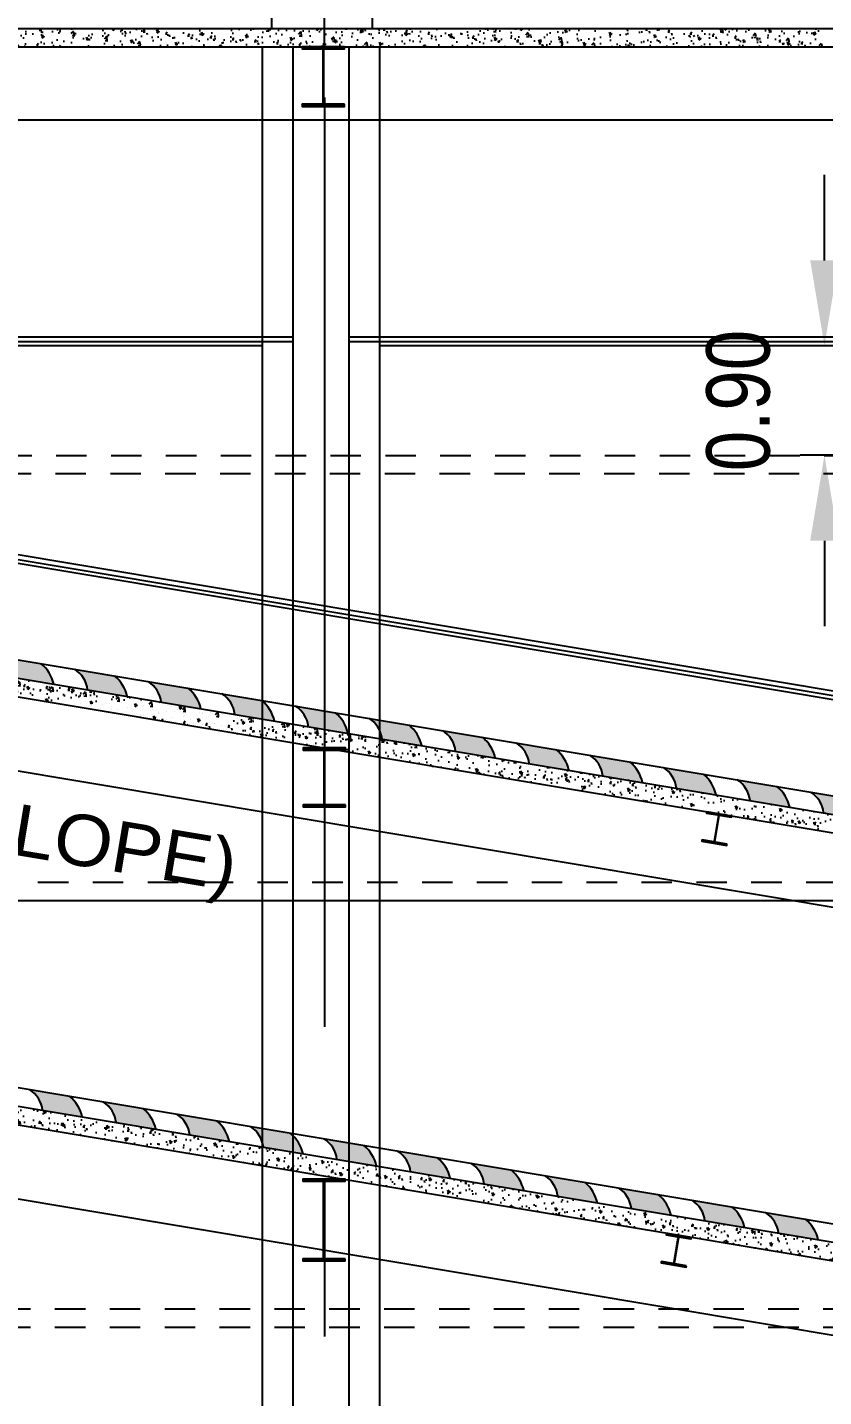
# Model space of a CAD drawing. Header units: millimetres. Extents: x 2148 to 2681, y 758 to 986.
# Drawn here: x 2243.75 to 2247.01, y 854.05 to 859.66 of the extents above; entities that cross this region are included whole.
import ezdxf

# ---------------------------------------------------------------- set-up
doc = ezdxf.new("R2010")
doc.units = ezdxf.units.MM
doc.linetypes.add('CENTER2', pattern=[28.575, 19.05, -3.175, 3.175, -3.175])
doc.linetypes.add('HIDDEN2', pattern=[0.1875, 0.125, -0.0625])
for name, color, linetype in [('0.4', 121, 'Continuous'), ('D', 1, 'Continuous'), ('DR', 7, 'Continuous'), ('hacht', 8, 'Continuous'), ('HATCH', 8, 'Continuous'), ('S_GRID LINES', 252, 'Continuous')]:
    doc.layers.add(name, color=color, linetype=linetype)
doc.styles.add('ARIALNW', font='ARIALN.TTF')
doc.styles.add('MMTX$0$ESMX$0$X-OPTA1D', font='x-opta1d')
doc.dimstyles.new('DIM 200', dxfattribs={"dimtxt": 0.36, "dimasz": 0.35, "dimexe": 0.1, "dimexo": 0, "dimgap": 0.08, "dimtad": 1, "dimlfac": 2, "dimrnd": 0.005, "dimzin": 1, "dimdsep": 46, "dimtxsty": 'ARIALNW', "dimcen": 0.09, "dimclrd": 6, "dimclre": 6, "dimclrt": 13, "dimadec": 0, "dimazin": 0, "dimtfac": 1, "dimtofl": 0, "dimtmove": 2, "dimatfit": 3, "dimfxl": 1, "dimtolj": 1, "dimtzin": 0, "dimarcsym": 0})
pattern_1 = [(50, (330.499465, -680.852695), (0.0910923345, -0.0079695428), [0.009525, -0.104775]), (355, (330.499465, -680.852695), (-0.017621413, 0.0955283214), [0.00762, -0.08382]), (100.451, (330.50706, -680.85336), (0.0734712508, 0.087558344), [0.008095, -0.089045]), (46.1842, (330.49946, -680.8273), (0.1355395204, -0.021021164), [0.0142875, -0.1571625]), (96.6356, (330.51076, -680.82905), (0.118702117, 0.123712778), [0.0121425, -0.1335675]), (351.184, (330.49946, -680.8273), (0.118702303, 0.123712559), [0.01143, -0.12573]), (21, (330.512165, -680.833645), (0.07580744, -0.0511327593), [0.009525, -0.104775]), (326, (330.512165, -680.833645), (0.030901014, 0.092093983), [0.00762, -0.08382]), (71.4514, (330.51848, -680.83791), (0.1067082454, 0.040961429), [0.008095, -0.089045]), (37.5, (330.499465, -680.852695), (0.00154430163, 0.04227751944), [0, -0.082804, 0, -0.08509, 0, -0.0841375]), (7.5, (330.499465, -680.852695), (0.03340983126, 0.0500902874), [0, -0.048514, 0, -0.080899, 0, -0.0320675]), (327.5, (330.471144, -680.852695), (0.0677952976, -0.002864372), [0, -0.03175, 0, -0.09906, 0, -0.131445]), (317.5, (330.458444, -680.852695), (0.0740645907, 0.0127132455), [0, -0.041275, 0, -0.065786, 0, -0.093345])]

# ---------------------------------------------------------------- blocks, each defined once
blk = doc.blocks.new('*D2268')
at = {"color": 6, "lineweight": -2, "transparency": 16777216}
for p, q in [((2239.7184, 859.5821), (2239.7184, 863.4341)), ((2244.9674, 859.5821), (2244.9674, 863.4341)), ((2240.0684, 863.3341), (2244.6174, 863.3341))]:
    blk.add_line(p, q, dxfattribs=at)
at = {"color": 6, "transparency": 16777216}
for points in [[(2240.0684, 863.3924), (2240.0684, 863.2758), (2239.7184, 863.3341)], [(2244.6174, 863.3924), (2244.6174, 863.2758), (2244.9674, 863.3341)]]:
    blk.add_solid(points, dxfattribs=at)
at = {"layer": 'Defpoints', "color": 0, "transparency": 16777216}
for p in [(2244.9674, 863.3341), (2239.7184, 859.5821, 0), (2244.9674, 859.5821, 0)]:
    blk.add_point(p, dxfattribs=at)
at = {"color": 13, "transparency": 16777216, "insert": (2242.3429, 863.5979), "char_height": 0.36, "attachment_point": 5, "style": 'ARIALNW'}
blk.add_mtext('\\A1;10.50', dxfattribs=at)
blk = doc.blocks.new('*D2263')
at = {"color": 6, "lineweight": -2, "transparency": 16777216}
for p, q in [((2244.9674, 859.7283), (2244.9674, 863.4341)), ((2249.464, 859.5821), (2249.464, 863.4341)), ((2245.3174, 863.3341), (2249.114, 863.3341))]:
    blk.add_line(p, q, dxfattribs=at)
at = {"color": 6, "transparency": 16777216}
for points in [[(2245.3174, 863.3924), (2245.3174, 863.2758), (2244.9674, 863.3341)], [(2249.114, 863.3924), (2249.114, 863.2758), (2249.464, 863.3341)]]:
    blk.add_solid(points, dxfattribs=at)
at = {"layer": 'Defpoints', "color": 0, "transparency": 16777216}
for p in [(2249.464, 863.3341), (2244.9674, 859.7283), (2249.464, 859.5821, 0)]:
    blk.add_point(p, dxfattribs=at)
at = {"color": 13, "transparency": 16777216, "insert": (2247.2157, 863.5979), "char_height": 0.36, "attachment_point": 5, "style": 'ARIALNW'}
blk.add_mtext('\\A1;9.00', dxfattribs=at)
blk = doc.blocks.new('*D2271')
at = {"layer": 'D', "color": 6, "lineweight": -2, "transparency": 16777216}
for p, q in [((2247.0181, 858.7065), (2247.0181, 859.0565)), ((2247.3139, 858.3565), (2246.9181, 858.3565)), ((2247.3139, 857.9071), (2246.9181, 857.9071)), ((2247.0181, 857.5571), (2247.0181, 857.2071))]:
    blk.add_line(p, q, dxfattribs=at)
at = {"layer": 'D', "color": 6, "transparency": 16777216}
for points in [[(2246.9598, 858.7065), (2247.0765, 858.7065), (2247.0181, 858.3565)], [(2246.9598, 857.5571), (2247.0765, 857.5571), (2247.0181, 857.9071)]]:
    blk.add_solid(points, dxfattribs=at)
at = {"layer": 'Defpoints', "color": 0, "transparency": 16777216}
for p in [(2247.3139, 858.3565), (2247.0181, 857.9071), (2247.3139, 857.9071, 0)]:
    blk.add_point(p, dxfattribs=at)
at = {"layer": 'D', "color": 13, "transparency": 16777216, "insert": (2246.6654, 858.1318), "char_height": 0.26, "attachment_point": 5, "rotation": 90, "style": 'ARIALNW'}
blk.add_mtext('\\A1;0.90', dxfattribs=at)
blk = doc.blocks.new('*D2280')
at = {"layer": 'D', "color": 6, "lineweight": -2, "transparency": 16777216}
for p, q in [((2239.6152, 855.9222), (2239.6152, 851.2009)), ((2248.0776, 854.0326), (2248.0776, 851.2009)), ((2239.9652, 851.3009), (2247.7276, 851.3009))]:
    blk.add_line(p, q, dxfattribs=at)
at = {"layer": 'D', "color": 6, "transparency": 16777216}
for points in [[(2239.9652, 851.3593), (2239.9652, 851.2426), (2239.6152, 851.3009)], [(2247.7276, 851.3593), (2247.7276, 851.2426), (2248.0776, 851.3009)]]:
    blk.add_solid(points, dxfattribs=at)
at = {"layer": 'Defpoints', "color": 0, "transparency": 16777216}
for p in [(2239.6152, 855.9222), (2248.0776, 854.0326), (2248.0776, 851.3009)]:
    blk.add_point(p, dxfattribs=at)
at = {"layer": 'D', "color": 13, "transparency": 16777216, "insert": (2243.8464, 851.5137), "char_height": 0.26, "attachment_point": 5, "style": 'ARIALNW'}
blk.add_mtext('\\A1;16.95', dxfattribs=at)

msp = doc.modelspace()

# ---------------------------------------------------------------- hatches: boundary and pattern name
at = {"layer": 'D'}
h = msp.add_hatch(dxfattribs=at)
h.set_pattern_fill('AR-CONC', color=256, scale=0.0005, style=0)
h.set_pattern_definition(pattern_1)
h.paths.add_polyline_path([(2244.5920112, 859.6570589), (2243.2370892, 859.6570589), (2243.2370892, 859.5820589), (2244.5920112, 859.5820589)])
h = msp.add_hatch(dxfattribs=at)
h.set_pattern_fill('AR-CONC', color=256, scale=0.0005, style=0)
h.set_pattern_definition(pattern_1)
h.paths.add_polyline_path([(2245.8795398, 859.6570589), (2244.5920112, 859.6570589), (2244.5920112, 859.5820589), (2245.8795398, 859.5820589)])
h = msp.add_hatch(dxfattribs=at)
h.set_pattern_fill('AR-CONC', color=256, scale=0.0005, style=0)
h.set_pattern_definition(pattern_1)
h.paths.add_polyline_path([(2247.0116309, 859.6570589), (2245.8795398, 859.6570589), (2245.8795398, 859.5820589), (2247.0116309, 859.5820589)])
h = msp.add_hatch(dxfattribs=at)
h.set_pattern_fill('DOTS', color=256, scale=0.001, angle=-1.4129628, style=0)
h.set_pattern_definition([(358.58703721, (278.0642756, -629.1193988), (0.0008326537856, 0.0015674447314), [0, -0.0015875])])
h.paths.add_polyline_path([(2243.8051593, 857.0533883), (2243.6418447, 857.080652, -0.226428862), (2243.6946882, 856.9957924), (2243.8573574, 856.9686364, 0.168391638)])
h = msp.add_hatch(dxfattribs=at)
h.set_pattern_fill('AR-CONC', color=256, scale=0.0005, style=0)
h.set_pattern_definition(pattern_1)
h.paths.add_polyline_path([(2243.2681677, 857.0669958), (2243.2433017, 856.995109), (2244.7143072, 856.7495392), (2244.7143072, 856.8255771)])
h = msp.add_hatch(dxfattribs=at)
h.set_pattern_fill('DOTS', color=256, scale=0.001, angle=-1.4129628, style=0)
h.set_pattern_definition([(358.58703721, (278.3660986, -629.1697851), (0.0008326537856, 0.0015674447314), [0, -0.0015875])])
h.paths.add_polyline_path([(2244.1069823, 857.0030019), (2243.9436678, 857.0302657, -0.226428862), (2243.9965113, 856.945406), (2244.1591804, 856.91825, 0.168391638)])
h = msp.add_hatch(dxfattribs=at)
h.set_pattern_fill('DOTS', color=256, scale=0.001, angle=-1.4129628, style=0)
h.set_pattern_definition([(358.58703721, (278.6679216, -629.2201715), (0.0008326537856, 0.0015674447314), [0, -0.0015875])])
h.paths.add_polyline_path([(2244.4088054, 856.9526155), (2244.2454908, 856.9798793, -0.226428862), (2244.2983343, 856.8950197), (2244.4610034, 856.8678637, 0.168391638)])
h = msp.add_hatch(dxfattribs=at)
h.set_pattern_fill('DOTS', color=256, scale=0.001, angle=-1.4129628, style=0)
h.set_pattern_definition([(358.58703721, (278.9697447, -629.2705579), (0.0008326537856, 0.0015674447314), [0, -0.0015875])])
h.paths.add_polyline_path([(2244.7106284, 856.9022291), (2244.5473138, 856.9294929, -0.226428862), (2244.6001573, 856.8446333), (2244.7628265, 856.8174773, 0.168391638)])
h = msp.add_hatch(dxfattribs=at)
h.set_pattern_fill('DOTS', color=256, scale=0.001, angle=-1.4129628, style=0)
h.set_pattern_definition([(358.58703721, (279.2715677, -629.3209443), (0.0008326537856, 0.0015674447314), [0, -0.0015875])])
h.paths.add_polyline_path([(2245.0124514, 856.8518428), (2244.8491369, 856.8791065, -0.226428862), (2244.9019804, 856.7942469), (2245.0646495, 856.7670909, 0.168391638)])
h = msp.add_hatch(dxfattribs=at)
h.set_pattern_fill('AR-CONC', color=256, scale=0.0005, style=0)
h.set_pattern_definition(pattern_1)
h.paths.add_polyline_path([(2245.0686013, 856.7664312), (2245.0686013, 856.6903933), (2245.1946212, 856.6693555), (2245.1946212, 856.7453934)])
h.paths.add_polyline_path([(2244.9673544, 856.7833334), (2244.9673544, 856.7072955), (2245.0539879, 856.7072955), (2245.0539879, 856.6987223), (2245.0187093, 856.6987223), (2245.0686013, 856.6903933), (2245.0686013, 856.7664312)])
h.paths.add_polyline_path([(2244.8397018, 856.8046437), (2244.8397018, 856.7286058), (2244.9673544, 856.7072955), (2244.9673544, 856.7833334)])
h.paths.add_polyline_path([(2244.7143072, 856.8255771), (2244.7143072, 856.7495392), (2244.8397018, 856.7286058), (2244.8397018, 856.8046437)])
h = msp.add_hatch(dxfattribs=at)
h.set_pattern_fill('DOTS', color=256, scale=0.001, angle=-1.4129628, style=0)
h.set_pattern_definition([(358.58703721, (279.5733907, -629.3713307), (0.0008326537856, 0.0015674447314), [0, -0.0015875])])
h.paths.add_polyline_path([(2245.3142745, 856.8014564), (2245.1509599, 856.8287201, -0.226428862), (2245.2038034, 856.7438605), (2245.3664725, 856.7167045, 0.168391638)])
h = msp.add_hatch(dxfattribs=at)
h.set_pattern_fill('AR-CONC', color=256, scale=0.0005, style=0)
h.set_pattern_definition(pattern_1)
h.paths.add_polyline_path([(2245.1946212, 856.7453934), (2245.1946212, 856.6693555), (2246.022432, 856.5311607), (2246.0655545, 856.5999997)])
h = msp.add_hatch(dxfattribs=at)
h.set_pattern_fill('DOTS', color=256, scale=0.001, angle=-1.4129628, style=0)
h.set_pattern_definition([(358.58703721, (279.8752138, -629.421717), (0.0008326537856, 0.0015674447314), [0, -0.0015875])])
h.paths.add_polyline_path([(2245.6160975, 856.75107), (2245.4527829, 856.7783338, -0.226428862), (2245.5056265, 856.6934742), (2245.6682956, 856.6663182, 0.168391638)])
h = msp.add_hatch(dxfattribs=at)
h.set_pattern_fill('DOTS', color=256, scale=0.001, angle=-1.4129628, style=0)
h.set_pattern_definition([(358.58703721, (280.1770368, -629.4721034), (0.0008326537856, 0.0015674447314), [0, -0.0015875])])
h.paths.add_polyline_path([(2245.9179206, 856.7006836), (2245.754606, 856.7279474, -0.226428862), (2245.8074495, 856.6430878), (2245.9701186, 856.6159318, 0.168391638)])
h = msp.add_hatch(dxfattribs=at)
h.set_pattern_fill('DOTS', color=256, scale=0.001, angle=-1.4129628, style=0)
h.set_pattern_definition([(358.58703721, (280.4788598, -629.5224898), (0.0008326537856, 0.0015674447314), [0, -0.0015875])])
h.paths.add_polyline_path([(2246.2197436, 856.6502973), (2246.056429, 856.677561, -0.226428862), (2246.1092725, 856.5927014), (2246.2719416, 856.5655454, 0.168391638)])
h = msp.add_hatch(dxfattribs=at)
h.set_pattern_fill('AR-CONC', color=256, scale=0.0005, style=0)
h.set_pattern_definition(pattern_1)
h.paths.add_polyline_path([(2246.0655545, 856.5999997), (2246.022432, 856.5311607), (2247.0363614, 856.3618952), (2247.073943, 856.4316592)])
h = msp.add_hatch(dxfattribs=at)
h.set_pattern_fill('DOTS', color=256, scale=0.001, angle=-1.4129628, style=0)
h.set_pattern_definition([(358.58703721, (280.7806829, -629.5728762), (0.0008326537856, 0.0015674447314), [0, -0.0015875])])
h.paths.add_polyline_path([(2246.5215666, 856.5999109), (2246.358252, 856.6271746, -0.226428862), (2246.4110956, 856.542315), (2246.5737647, 856.515159, 0.168391638)])
h = msp.add_hatch(dxfattribs=at)
h.set_pattern_fill('DOTS', color=256, scale=0.001, angle=-1.4129628, style=0)
h.set_pattern_definition([(358.58703721, (281.0825059, -629.6232625), (0.0008326537856, 0.0015674447314), [0, -0.0015875])])
h.paths.add_polyline_path([(2246.8233897, 856.5495245), (2246.6600751, 856.5767883, -0.226428862), (2246.7129186, 856.4919287), (2246.8755877, 856.4647726, 0.168391638)])
h = msp.add_hatch(dxfattribs=at)
h.set_pattern_fill('DOTS', color=256, scale=0.001, angle=-1.4129628, style=0)
h.set_pattern_definition([(358.58703721, (281.384329, -629.6736489), (0.0008326537856, 0.0015674447314), [0, -0.0015875])])
h.paths.add_polyline_path([(2247.1252127, 856.4991381), (2246.9618981, 856.5264019, -0.226428862), (2247.0147416, 856.4415423), (2247.1774107, 856.4143863, 0.168391638)])
h = msp.add_hatch(dxfattribs=at)
h.set_pattern_fill('DOTS', color=256, scale=0.001, angle=-1.4129628, style=0)
h.set_pattern_definition([(358.58703721, (278.1812709, -630.8935246), (0.0008326537856, 0.0015674447314), [0, -0.0015875])])
h.paths.add_polyline_path([(2243.9221546, 855.2792625), (2243.75884, 855.3065262, -0.226428862), (2243.8116835, 855.2216666), (2243.9743527, 855.1945106, 0.168391638)])
h = msp.add_hatch(dxfattribs=at)
h.set_pattern_fill('AR-CONC', color=256, scale=0.0005, style=0)
h.set_pattern_definition(pattern_1)
h.paths.add_polyline_path([(2243.6238003, 855.2530319), (2243.6238003, 855.176994), (2244.7143072, 854.9949446), (2244.7143072, 855.0709825)])
h = msp.add_hatch(dxfattribs=at)
h.set_pattern_fill('DOTS', color=256, scale=0.001, angle=-1.4129628, style=0)
h.set_pattern_definition([(358.58703721, (278.4830939, -630.943911), (0.0008326537856, 0.0015674447314), [0, -0.0015875])])
h.paths.add_polyline_path([(2244.2239776, 855.2288761), (2244.0606631, 855.2561399, -0.226428862), (2244.1135066, 855.1712803), (2244.2761757, 855.1441242, 0.168391638)])
h = msp.add_hatch(dxfattribs=at)
h.set_pattern_fill('DOTS', color=256, scale=0.001, angle=-1.4129628, style=0)
h.set_pattern_definition([(358.58703721, (278.784917, -630.9942973), (0.0008326537856, 0.0015674447314), [0, -0.0015875])])
h.paths.add_polyline_path([(2244.5258007, 855.1784897), (2244.3624861, 855.2057535, -0.226428862), (2244.4153296, 855.1208939), (2244.5779987, 855.0937379, 0.168391638)])
h = msp.add_hatch(dxfattribs=at)
h.set_pattern_fill('DOTS', color=256, scale=0.001, angle=-1.4129628, style=0)
h.set_pattern_definition([(358.58703721, (279.08674, -631.0446837), (0.0008326537856, 0.0015674447314), [0, -0.0015875])])
h.paths.add_polyline_path([(2244.8276237, 855.1281033), (2244.6643091, 855.1553671, -0.226428862), (2244.7171527, 855.0705075), (2244.8798218, 855.0433515, 0.168391638)])
h = msp.add_hatch(dxfattribs=at)
h.set_pattern_fill('AR-CONC', color=256, scale=0.0005, style=0)
h.set_pattern_definition(pattern_1)
h.paths.add_polyline_path([(2245.1946212, 854.9147609), (2245.1946212, 854.9907988), (2245.0686013, 855.0118366), (2245.0686013, 854.9357987)])
h.paths.add_polyline_path([(2244.9673544, 855.0287388), (2244.9673544, 854.9527009), (2245.0482397, 854.9391979), (2245.0686013, 854.9391979), (2245.0686013, 855.0118366)])
h.paths.add_polyline_path([(2244.9673544, 854.9527009), (2244.9673544, 855.0287388), (2244.8397018, 855.0500491), (2244.8397018, 854.9740112)])
h.paths.add_polyline_path([(2244.7143072, 855.0709825), (2244.7143072, 854.9949446), (2244.8397018, 854.9740112), (2244.8397018, 855.0500491)])
h = msp.add_hatch(dxfattribs=at)
h.set_pattern_fill('DOTS', color=256, scale=0.001, angle=-1.4129628, style=0)
h.set_pattern_definition([(358.58703721, (279.388563, -631.09507), (0.0008326537856, 0.0015674447314), [0, -0.0015875])])
h.paths.add_polyline_path([(2245.1294468, 855.077717), (2244.9661322, 855.1049807, -0.226428862), (2245.0189757, 855.0201211), (2245.1816448, 854.9929651, 0.168391638)])
h = msp.add_hatch(dxfattribs=at)
h.set_pattern_fill('DOTS', color=256, scale=0.001, angle=-1.4129628, style=0)
h.set_pattern_definition([(358.58703721, (279.690386, -631.1454564), (0.0008326537856, 0.0015674447314), [0, -0.0015875])])
h.paths.add_polyline_path([(2245.4312698, 855.0273306), (2245.2679552, 855.0545944, -0.226428862), (2245.3207987, 854.9697347), (2245.4834678, 854.9425787, 0.168391638)])
h = msp.add_hatch(dxfattribs=at)
h.set_pattern_fill('DOTS', color=256, scale=0.001, angle=-1.4129628, style=0)
h.set_pattern_definition([(358.58703721, (279.992209, -631.1958428), (0.0008326537856, 0.0015674447314), [0, -0.0015875])])
h.paths.add_polyline_path([(2245.7330928, 854.9769442), (2245.5697782, 855.004208, -0.226428862), (2245.6226218, 854.9193484), (2245.7852909, 854.8921924, 0.168391638)])
h = msp.add_hatch(dxfattribs=at)
h.set_pattern_fill('AR-CONC', color=256, scale=0.0005, style=0)
h.set_pattern_definition(pattern_1)
h.paths.add_polyline_path([(2245.1946212, 854.9907988), (2245.1946212, 854.9147609), (2246.0279574, 854.7756437), (2246.0511678, 854.8478068)])
h = msp.add_hatch(dxfattribs=at)
h.set_pattern_fill('DOTS', color=256, scale=0.001, angle=-1.4129628, style=0)
h.set_pattern_definition([(358.58703721, (280.2940321, -631.2462292), (0.0008326537856, 0.0015674447314), [0, -0.0015875])])
h.paths.add_polyline_path([(2246.0349159, 854.9265578), (2245.8716013, 854.9538216, -0.226428862), (2245.9244448, 854.868962), (2246.0871139, 854.841806, 0.168391638)])
h = msp.add_hatch(dxfattribs=at)
h.set_pattern_fill('DOTS', color=256, scale=0.001, angle=-1.4129628, style=0)
h.set_pattern_definition([(358.58703721, (280.5958551, -631.2966156), (0.0008326537856, 0.0015674447314), [0, -0.0015875])])
h.paths.add_polyline_path([(2246.3367389, 854.8761715), (2246.1734243, 854.9034352, -0.226428862), (2246.2262678, 854.8185756), (2246.3889369, 854.7914196, 0.168391638)])
h = msp.add_hatch(dxfattribs=at)
h.set_pattern_fill('AR-CONC', color=256, scale=0.0005, style=0)
h.set_pattern_definition(pattern_1)
h.paths.add_polyline_path([(2247.2254167, 854.5757397), (2247.2632282, 854.6454653), (2246.0511678, 854.8478068), (2246.0279574, 854.7756437)])
h = msp.add_hatch(dxfattribs=at)
h.set_pattern_fill('DOTS', color=256, scale=0.001, angle=-1.4129628, style=0)
h.set_pattern_definition([(358.58703721, (280.8976782, -631.347002), (0.0008326537856, 0.0015674447314), [0, -0.0015875])])
h.paths.add_polyline_path([(2246.6385619, 854.8257851), (2246.4752473, 854.8530488, -0.226428862), (2246.5280909, 854.7681892), (2246.69076, 854.7410332, 0.168391638)])
h = msp.add_hatch(dxfattribs=at)
h.set_pattern_fill('DOTS', color=256, scale=0.001, angle=-1.4129628, style=0)
h.set_pattern_definition([(358.58703721, (281.1995012, -631.3973883), (0.0008326537856, 0.0015674447314), [0, -0.0015875])])
h.paths.add_polyline_path([(2246.940385, 854.7753987), (2246.7770704, 854.8026625, -0.226428862), (2246.8299139, 854.7178029), (2246.992583, 854.6906469, 0.168391638)])
at = {"layer": 'HATCH', "ltscale": 0.5}
h = msp.add_hatch(dxfattribs=at)
h.set_pattern_fill('ANSI31', color=256, scale=0.008573, style=0)
h.set_pattern_definition([(45, (70609.6136793, 3215.9723886), (-0.000757771095196, 0.000757771095196), [])])
edge = h.paths.add_edge_path()
edge.add_line((2245.0498868, 859.3462958), (2244.9690351, 859.3462958))
edge.add_arc((2244.9690351, 859.3496392), 0.0033433, 174.0972671, 269.9999999, ccw=False)
edge.add_line((2244.9657095, 859.349983), (2244.9657095, 859.5697986))
edge.add_arc((2244.9690351, 859.5701424), 0.0033433, 89.6345545, 185.9027327, ccw=False)
edge.add_line((2244.9690564, 859.5734857), (2245.0498868, 859.5734857))
edge.add_line((2245.0498868, 859.5734857), (2245.0498868, 859.5820589))
edge.add_line((2245.0498868, 859.5820589), (2244.8766197, 859.5820589))
edge.add_line((2244.8766197, 859.5820589), (2244.8766197, 859.5734857))
edge.add_line((2244.8766197, 859.5734857), (2244.9572149, 859.5734857))
edge.add_arc((2244.9572362, 859.5701424), 0.0033433, -4.2920934, 90.3654452, ccw=False)
edge.add_line((2244.9605702, 859.5698922), (2244.9605702, 859.3498894))
edge.add_arc((2244.9572362, 859.3496392), 0.0033433, -89.9999996, 4.2920937, ccw=False)
edge.add_line((2244.9572362, 859.3462958), (2244.8766197, 859.3462958))
edge.add_line((2244.8766197, 859.3462958), (2244.8766197, 859.3377226))
edge.add_line((2244.8766197, 859.3377226), (2245.0498868, 859.3377226))
edge.add_line((2245.0498868, 859.3377226), (2245.0498868, 859.3462958))
h = msp.add_hatch(dxfattribs=at)
h.set_pattern_fill('ANSI31', color=256, scale=0.008573, style=0)
h.set_pattern_definition([(45, (70609.6177805, 3213.0976252), (-0.000757771095196, 0.000757771095196), [])])
edge = h.paths.add_edge_path()
edge.add_line((2245.0539879, 856.4741898), (2244.9731362, 856.4741898))
edge.add_arc((2244.9731362, 856.4775332), 0.0033433, 174.0972671, 269.9999999, ccw=False)
edge.add_line((2244.9698106, 856.477877), (2244.9698106, 856.6950352))
edge.add_arc((2244.9731362, 856.695379), 0.0033433, 89.6345545, 185.9027327, ccw=False)
edge.add_line((2244.9731576, 856.6987223), (2245.0539879, 856.6987223))
edge.add_line((2245.0539879, 856.6987223), (2245.0539879, 856.7072955))
edge.add_line((2245.0539879, 856.7072955), (2244.8807209, 856.7072955))
edge.add_line((2244.8807209, 856.7072955), (2244.8807209, 856.6987223))
edge.add_line((2244.8807209, 856.6987223), (2244.9613161, 856.6987223))
edge.add_arc((2244.9613374, 856.695379), 0.0033433, -4.2920934, 90.3654452, ccw=False)
edge.add_line((2244.9646713, 856.6951288), (2244.9646713, 856.4777834))
edge.add_arc((2244.9613374, 856.4775332), 0.0033433, -89.9999996, 4.2920937, ccw=False)
edge.add_line((2244.9613374, 856.4741898), (2244.8807209, 856.4741898))
edge.add_line((2244.8807209, 856.4741898), (2244.8807209, 856.4656166))
edge.add_line((2244.8807209, 856.4656166), (2245.0539879, 856.4656166))
edge.add_line((2245.0539879, 856.4656166), (2245.0539879, 856.4741898))
h = msp.add_hatch(dxfattribs=at)
h.set_pattern_fill('ANSI31', color=256, scale=0.005144, angle=-9.564972, style=0)
h.set_pattern_definition([(35.4350279525, (42930.062593, -4565.27664835), (-0.000372792408827, 0.000523891289749), [])])
edge = h.paths.add_edge_path()
edge.add_line((2246.6187075, 856.3130606), (2246.5708709, 856.3211214))
edge.add_arc((2246.5712042, 856.3230995), 0.002006, 164.532295, 260.4350279, ccw=False)
edge.add_line((2246.5692709, 856.3236345), (2246.5870991, 856.4294348))
edge.add_arc((2246.589101, 856.4293067), 0.002006, 80.0695825, 176.3377607, ccw=False)
edge.add_line((2246.589447, 856.4312826), (2246.637271, 856.4232239))
edge.add_line((2246.637271, 856.4232239), (2246.6381257, 856.4282963))
edge.add_line((2246.6381257, 856.4282963), (2246.5356108, 856.4455709))
edge.add_line((2246.5356108, 856.4455709), (2246.534756, 856.4404985))
edge.add_line((2246.534756, 856.4404985), (2246.5824409, 856.4324632))
edge.add_arc((2246.5821201, 856.430483), 0.002006, -13.8570655, 80.8004731, ccw=False)
edge.add_line((2246.5840678, 856.4300026), (2246.5662208, 856.3240915))
edge.add_arc((2246.5642233, 856.3242759), 0.002006, 260.4350283, 354.7271216, ccw=False)
edge.add_line((2246.56389, 856.3222978), (2246.5161925, 856.3303352))
edge.add_line((2246.5161925, 856.3303352), (2246.5153378, 856.3252628))
edge.add_line((2246.5153378, 856.3252628), (2246.6178527, 856.3079881))
edge.add_line((2246.6178527, 856.3079881), (2246.6187075, 856.3130606))
h = msp.add_hatch(dxfattribs=at)
h.set_pattern_fill('ANSI31', color=256, scale=0.008573, style=0)
h.set_pattern_definition([(45, (70609.6159984, 3211.3295276), (-0.000757771095196, 0.000757771095196), [])])
edge = h.paths.add_edge_path()
edge.add_line((2245.0522059, 854.6125494), (2244.9713542, 854.6125494))
edge.add_arc((2244.9713542, 854.6158927), 0.0033433, 174.0972671, 269.9999999, ccw=False)
edge.add_line((2244.9680286, 854.6162366), (2244.9680286, 854.9269376))
edge.add_arc((2244.9713542, 854.9272814), 0.0033433, 89.6345545, 185.9027327, ccw=False)
edge.add_line((2244.9713755, 854.9306247), (2245.0522059, 854.9306247))
edge.add_line((2245.0522059, 854.9306247), (2245.0522059, 854.9391979))
edge.add_line((2245.0522059, 854.9391979), (2244.8789388, 854.9391979))
edge.add_line((2244.8789388, 854.9391979), (2244.8789388, 854.9306247))
edge.add_line((2244.8789388, 854.9306247), (2244.959534, 854.9306247))
edge.add_arc((2244.9595553, 854.9272814), 0.0033433, -4.2920934, 90.3654452, ccw=False)
edge.add_line((2244.9628893, 854.9270312), (2244.9628893, 854.616143))
edge.add_arc((2244.9595553, 854.6158927), 0.0033433, -89.9999996, 4.2920936, ccw=False)
edge.add_line((2244.9595553, 854.6125494), (2244.8789388, 854.6125494))
edge.add_line((2244.8789388, 854.6125494), (2244.8789388, 854.6039762))
edge.add_line((2244.8789388, 854.6039762), (2245.0522059, 854.6039762))
edge.add_line((2245.0522059, 854.6039762), (2245.0522059, 854.6125494))
h = msp.add_hatch(dxfattribs=at)
h.set_pattern_fill('ANSI31', color=256, scale=0.005144, angle=-9.564972, style=0)
h.set_pattern_definition([(35.4350279525, (42929.89628956, -4567.0056932), (-0.000372792408827, 0.000523891289749), [])])
edge = h.paths.add_edge_path()
edge.add_line((2246.452404, 854.5840157), (2246.4045674, 854.5920766))
edge.add_arc((2246.4049008, 854.5940547), 0.002006, 164.532295, 260.4350279, ccw=False)
edge.add_line((2246.4029674, 854.5945897), (2246.4207957, 854.70039))
edge.add_arc((2246.4227976, 854.7002618), 0.002006, 80.0695825, 176.3377607, ccw=False)
edge.add_line((2246.4231435, 854.7022378), (2246.4709675, 854.694179))
edge.add_line((2246.4709675, 854.694179), (2246.4718223, 854.6992514))
edge.add_line((2246.4718223, 854.6992514), (2246.3693073, 854.7165261))
edge.add_line((2246.3693073, 854.7165261), (2246.3684526, 854.7114537))
edge.add_line((2246.3684526, 854.7114537), (2246.4161374, 854.7034184))
edge.add_arc((2246.4158167, 854.7014382), 0.002006, -13.8570655, 80.8004731, ccw=False)
edge.add_line((2246.4177643, 854.7009578), (2246.3999174, 854.5950467))
edge.add_arc((2246.3979199, 854.595231), 0.002006, 260.4350283, 354.7271216, ccw=False)
edge.add_line((2246.3975866, 854.5932529), (2246.3498891, 854.6012904))
edge.add_line((2246.3498891, 854.6012904), (2246.3490344, 854.5962179))
edge.add_line((2246.3490344, 854.5962179), (2246.4515493, 854.5789433))
edge.add_line((2246.4515493, 854.5789433), (2246.452404, 854.5840157))

# ---------------------------------------------------------------- linework, layer by layer
at = {"color": 2}
for p, q in [((2239.8468881, 857.5621068, 0), (2248.0740436, 856.1886644, 0)), ((2239.5910116, 855.8502283, 0), (2248.0659711, 854.4354174, 0))]:
    msp.add_line(p, q, dxfattribs=at)
at = {"layer": '0.4', "color": 4, "ltscale": 0.5}
for p, q in [((2227.2125681, 859.6570589, 0), (2262.4508104, 859.6570589, 0)), ((2239.8556989, 857.6366738, 0), (2248.0828798, 856.2632271, 0)), ((2239.6151654, 855.9222339, 0), (2248.0775967, 854.5095145, 0))]:
    msp.add_line(p, q, dxfattribs=at)
at = {"layer": 'D', "color": 8, "ltscale": 0.5}
for p, q in [((2244.751547, 859.6570589, -0.0000001), (2244.751547, 861.2688204, -0.0000001)), ((2245.1653349, 859.6570589, 0), (2245.1653349, 861.2688204, 0)), ((2244.7143072, 853.1665704, -0.0000001), (2244.7143072, 859.5820589, -0.0000001)), ((2245.1946212, 853.1665704, 0), (2245.1946212, 859.5820589, 0)), ((2244.8397018, 858.3914291, 0), (2239.8236667, 858.3914291, 0)), ((2244.8397018, 858.3720901, 0), (2239.8236667, 858.3720901, 0)), ((2247.3504423, 858.3914291, 0), (2245.0686013, 858.3914291, 0)), ((2247.3504423, 858.3720901, 0), (2245.0686013, 858.3720901, 0)), ((2244.7143072, 858.356488, 0), (2239.9496866, 858.356488, 0)), ((2247.3504423, 858.356488, 0), (2245.1946212, 858.356488, 0)), ((2239.8236667, 858.1489406, 0), (2248.1417881, 856.7603124, 0)), ((2239.8236667, 858.1286639, 0), (2248.1206938, 856.7435571, 0)), ((2239.9439235, 858.0933806, 0), (2248.1189265, 856.7286445, 0))]:
    msp.add_line(p, q, dxfattribs=at)
at = {"layer": 'D', "color": 3, "ltscale": 0.5}
for p, q in [((2244.8397018, 853.1665704, 0), (2244.8397018, 859.5820589, 0)), ((2245.0686013, 853.1665704, 0), (2245.0686013, 859.5820589, 0))]:
    msp.add_line(p, q, dxfattribs=at)
for points, elevation in [([(2245.0498868, 859.3462958), (2244.9690351, 859.3462958, -0.444720244), (2244.9657095, 859.349983), (2244.9657095, 859.5697986, -0.446631522), (2244.9690564, 859.5734857), (2245.0498868, 859.5734857), (2245.0498868, 859.5820589), (2244.8766197, 859.5820589), (2244.8766197, 859.5734857), (2244.9572149, 859.5734857, -0.438228127), (2244.9605702, 859.5698922), (2244.9605702, 859.3498894, -0.436328672), (2244.9572362, 859.3462958), (2244.8766197, 859.3462958), (2244.8766197, 859.3377226), (2245.0498868, 859.3377226)], 0), ([(2245.0539879, 856.4741898), (2244.9731362, 856.4741898, -0.444720244), (2244.9698106, 856.477877), (2244.9698106, 856.6950352, -0.446631522), (2244.9731576, 856.6987223), (2245.0539879, 856.6987223), (2245.0539879, 856.7072955), (2244.8807209, 856.7072955), (2244.8807209, 856.6987223), (2244.9613161, 856.6987223, -0.438228127), (2244.9646713, 856.6951288), (2244.9646713, 856.4777834, -0.436328672), (2244.9613374, 856.4741898), (2244.8807209, 856.4741898), (2244.8807209, 856.4656166), (2245.0539879, 856.4656166)], 0), ([(2246.6187075, 856.3130606), (2246.5708709, 856.3211214, -0.444720244), (2246.5692709, 856.3236345), (2246.5870991, 856.4294348, -0.446631522), (2246.589447, 856.4312826), (2246.637271, 856.4232239), (2246.6381257, 856.4282963), (2246.5356108, 856.4455709), (2246.534756, 856.4404985), (2246.5824409, 856.4324632, -0.438228127), (2246.5840678, 856.4300026), (2246.5662208, 856.3240915, -0.436328672), (2246.56389, 856.3222978), (2246.5161925, 856.3303352), (2246.5153378, 856.3252628), (2246.6178527, 856.3079881)], -0.0000004), ([(2245.0522059, 854.6125494), (2244.9713542, 854.6125494, -0.444720244), (2244.9680286, 854.6162366), (2244.9680286, 854.9269376, -0.446631522), (2244.9713755, 854.9306247), (2245.0522059, 854.9306247), (2245.0522059, 854.9391979), (2244.8789388, 854.9391979), (2244.8789388, 854.9306247), (2244.959534, 854.9306247, -0.438228127), (2244.9628893, 854.9270312), (2244.9628893, 854.616143, -0.436328672), (2244.9595553, 854.6125494), (2244.8789388, 854.6125494), (2244.8789388, 854.6039762), (2245.0522059, 854.6039762)], 0), ([(2246.452404, 854.5840157), (2246.4045674, 854.5920766, -0.444720244), (2246.4029674, 854.5945897), (2246.4207957, 854.70039, -0.446631522), (2246.4231435, 854.7022378), (2246.4709675, 854.694179), (2246.4718223, 854.6992514), (2246.3693073, 854.7165261), (2246.3684526, 854.7114537), (2246.4161374, 854.7034184, -0.438228127), (2246.4177643, 854.7009578), (2246.3999174, 854.5950467, -0.436328672), (2246.3975866, 854.5932529), (2246.3498891, 854.6012904), (2246.3490344, 854.5962179), (2246.4515493, 854.5789433)], -0.0000004)]:
    msp.add_lwpolyline(points, format="xyb", close=True, dxfattribs=dict(at, elevation=elevation))
at = {"layer": 'D'}
for centre, radius, start, end in [((2243.7090007, 856.9357148, 0.0000015), 0.1519656, 12.5116958, 50.7455263), ((2243.8811997, 856.9324827, 0.0000015), 0.1160335, 6.3946623, 57.4277923), ((2244.0108237, 856.8853284, 0.0000015), 0.1519656, 12.5116958, 50.7455263), ((2244.1830228, 856.8820963, 0.0000015), 0.1160335, 6.3946623, 57.4277923), ((2244.3126468, 856.834942, 0.0000015), 0.1519656, 12.5116958, 50.7455263), ((2244.4848458, 856.8317099, 0.0000015), 0.1160335, 6.3946623, 57.4277923), ((2244.6144698, 856.7845556, 0.0000015), 0.1519656, 12.5116958, 50.7455263), ((2244.7866688, 856.7813235, 0.0000015), 0.1160335, 6.3946623, 57.4277923), ((2244.9162928, 856.7341693, 0.0000015), 0.1519656, 12.5116958, 50.7455263), ((2245.0884919, 856.7309372, 0.0000015), 0.1160335, 6.3946623, 57.4277923), ((2245.2181159, 856.6837829, 0.0000015), 0.1519656, 12.5116958, 50.7455263), ((2245.3903149, 856.6805508, 0.0000015), 0.1160335, 6.3946623, 57.4277923), ((2245.5199389, 856.6333965, 0.0000015), 0.1519656, 12.5116958, 50.7455263), ((2245.6921379, 856.6301644, 0.0000015), 0.1160335, 6.3946623, 57.4277923), ((2245.8217619, 856.5830101, 0.0000015), 0.1519656, 12.5116958, 50.7455263), ((2245.993961, 856.579778, 0.0000015), 0.1160335, 6.3946623, 57.4277923), ((2246.123585, 856.5326237, 0.0000015), 0.1519656, 12.5116958, 50.7455263), ((2246.295784, 856.5293916, 0.0000015), 0.1160335, 6.3946623, 57.4277923), ((2246.425408, 856.4822374, 0.0000015), 0.1519656, 12.5116958, 50.7455263), ((2246.597607, 856.4790053, 0.0000015), 0.1160335, 6.3946623, 57.4277923), ((2246.727231, 856.431851, 0.0000015), 0.1519656, 12.5116958, 50.7455263), ((2246.8994301, 856.4286189, 0.0000015), 0.1160335, 6.3946623, 57.4277923), ((2243.696372, 855.2087432, 0.0000015), 0.1160335, 6.3946623, 57.4277923), ((2243.825996, 855.161589, 0.0000015), 0.1519656, 12.5116958, 50.7455263), ((2243.998195, 855.1583569, 0.0000015), 0.1160335, 6.3946623, 57.4277923), ((2244.127819, 855.1112026, 0.0000015), 0.1519656, 12.5116958, 50.7455263), ((2244.3000181, 855.1079705, 0.0000015), 0.1160335, 6.3946623, 57.4277923), ((2244.4296421, 855.0608162, 0.0000015), 0.1519656, 12.5116958, 50.7455263), ((2244.6018411, 855.0575841, 0.0000015), 0.1160335, 6.3946623, 57.4277923), ((2244.7314651, 855.0104298, 0.0000015), 0.1519656, 12.5116958, 50.7455263), ((2244.9036641, 855.0071977, 0.0000015), 0.1160335, 6.3946623, 57.4277923), ((2245.0332881, 854.9600435, 0.0000015), 0.1519656, 12.5116958, 50.7455263), ((2245.2054872, 854.9568114, 0.0000015), 0.1160335, 6.3946623, 57.4277923), ((2245.3351112, 854.9096571, 0.0000015), 0.1519656, 12.5116958, 50.7455263), ((2245.5073102, 854.906425, 0.0000015), 0.1160335, 6.3946623, 57.4277923), ((2245.6369342, 854.8592707, 0.0000015), 0.1519656, 12.5116958, 50.7455263), ((2245.8091332, 854.8560386, 0.0000015), 0.1160335, 6.3946623, 57.4277923), ((2245.9387572, 854.8088843, 0.0000015), 0.1519656, 12.5116958, 50.7455263), ((2246.1109563, 854.8056522, 0.0000015), 0.1160335, 6.3946623, 57.4277923), ((2246.2405803, 854.758498, 0.0000015), 0.1519656, 12.5116958, 50.7455263), ((2246.4127793, 854.7552658, 0.0000015), 0.1160335, 6.3946623, 57.4277923), ((2246.5424033, 854.7081116, 0.0000015), 0.1519656, 12.5116958, 50.7455263), ((2246.7146023, 854.7048795, 0.0000015), 0.1160335, 6.3946623, 57.4277923), ((2246.8442263, 854.6577252, 0.0000015), 0.1519656, 12.5116958, 50.7455263)]:
    msp.add_arc(centre, radius, start, end, dxfattribs=at)
at = {"layer": 'DR', "ltscale": 0.5}
for p, q in [((2227.2125681, 859.5820589, 0), (2262.4508104, 859.5820589, 0)), ((2235.765334, 856.0820589, 0), (2262.4508104, 856.0820589, 0))]:
    msp.add_line(p, q, dxfattribs=at)
at = {"layer": 'hacht', "color": 8, "ltscale": 0.5}
for p, q in [((2227.2125681, 859.2820589, 0), (2262.4508104, 859.2820589, 0)), ((2239.8680485, 857.7106501, 0), (2248.0952294, 856.3372034, 0)), ((2239.7974897, 857.2662017, 0), (2248.0340142, 855.8911953, 0)), ((2239.6475683, 855.9928625, 0), (2248.0630105, 854.5879875, 0)), ((2239.5416131, 855.5543232, 0), (2248.0287311, 854.1374826, 0))]:
    msp.add_line(p, q, dxfattribs=at)
at = {"layer": 'HATCH', "linetype": 'HIDDEN2'}
for p, q in [((2235.9924959, 857.9068153, 0), (2247.5650881, 857.9070589, 0)), ((2235.9898768, 857.8318153, 0), (2247.6724518, 857.8320589, 0)), ((2235.692882, 856.1570589, 0), (2249.5863239, 856.1570589, 0)), ((2235.7653339, 856.0820589, 0), (2249.5810408, 856.0822452, 0)), ((2227.2125681, 854.4070589, 0), (2249.2320298, 854.4070589, 0)), ((2227.2125681, 854.3326323, 0), (2249.2320298, 854.3326323, 0))]:
    msp.add_line(p, q, dxfattribs=at)
at = {"layer": 'S_GRID LINES', "linetype": 'CENTER2', "ltscale": 0.2}
msp.add_line((2244.9673544, 865.088778, 0), (2244.9673544, 851.406865, 0), dxfattribs=at)

# ---------------------------------------------------------------- texts
at = {"color": 2, "style": 'MMTX$0$ESMX$0$X-OPTA1D', "width": 1.1}
msp.add_text('RAMP-4 (16.7%%% SLOPE)', height=0.21, rotation=350.5216497, dxfattribs=at).set_placement((2241.1861353, 856.6881988, 0.0000001))

# ---------------------------------------------------------------- dimensions: what is measured, and where the dimension line sits
at = {"color": 2}
for base, p1, p2, picture, middle in [((2244.9673544, 863.3341046, 0), (2239.7184396, 859.5820589, 0), (2244.9673544, 859.5820589, 0), '*D2268', (2242.342897, 863.5979108, 0)), ((2249.4640385, 863.3341046, 0), (2244.9673544, 859.7283054, 0), (2249.4640385, 859.5820589, 0), '*D2263', (2247.2156964, 863.5979108, 0))]:
    dim = msp.add_linear_dim(base=base, p1=p1, p2=p2, dimstyle='DIM 200', dxfattribs=at)
    dim.commit()
    dim.dimension.update_dxf_attribs({"geometry": picture, "text_midpoint": middle})
at = {"layer": 'D', "color": 2}
dim = msp.add_linear_dim(base=(2247.0181246, 857.9070589, 0), p1=(2247.3139406, 858.356488, 0), p2=(2247.3139406, 857.9070589, 0), angle=90, dimstyle='DIM 200', override={"dimtxt": 0.26, "dimfxl": 0.03}, dxfattribs=at)
dim.commit()
dim.dimension.update_dxf_attribs({"geometry": '*D2271', "text_midpoint": (2246.6653756, 858.1317734, 0)})
dim = msp.add_linear_dim(base=(2248.0775967, 851.300925, 0), p1=(2239.6151654, 855.9222339, 0), p2=(2248.0775967, 854.0326323, 0), text='16.95', dimstyle='DIM 200', override={"dimtxt": 0.26, "dimfxl": 0.03}, dxfattribs=at)
dim.commit()
dim.dimension.update_dxf_attribs({"geometry": '*D2280', "text_midpoint": (2243.8463811, 851.513674, 0)})

doc.saveas('drawing.dxf')
